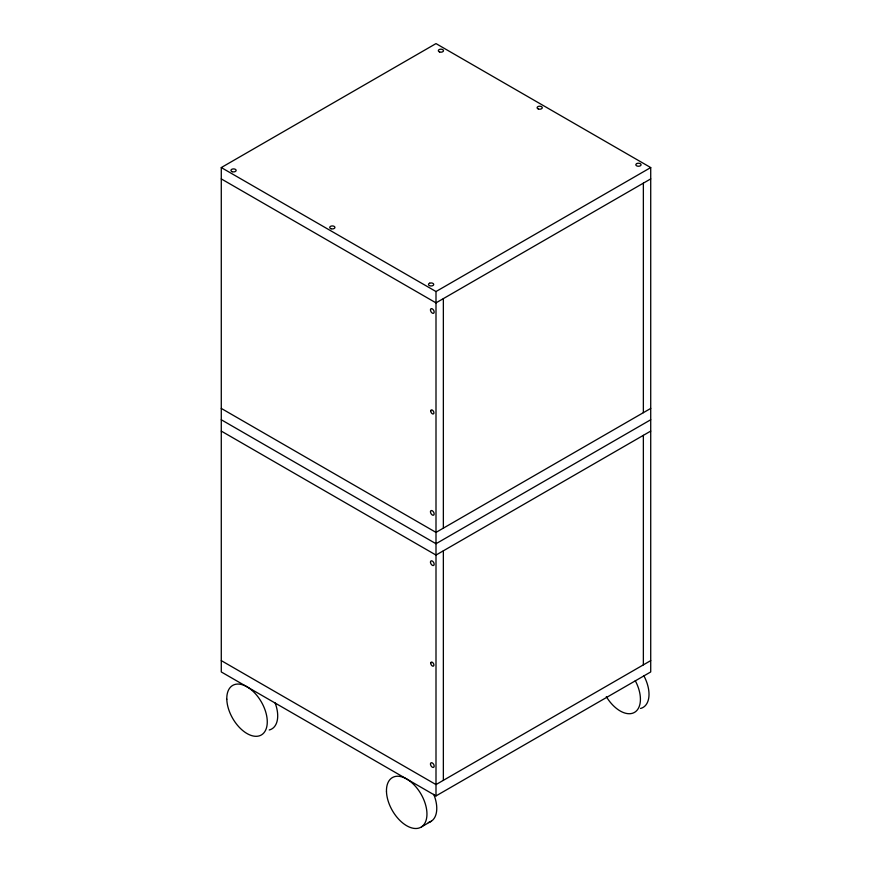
<?xml version="1.0" encoding="UTF-8"?>
<svg xmlns="http://www.w3.org/2000/svg" width="872" height="872" viewBox="0 0 872 872"><rect width="100%" height="100%" fill="white"/><g stroke="black" fill="none" stroke-linecap="round" stroke-linejoin="round"><path stroke-width="1.31" d="M221.281 167.566L436 43.6L650.719 167.566L650.719 671.952L436 795.918L221.281 671.952L221.281 167.566L436 291.531L650.719 167.566M650.719 178.902L436 302.867L221.281 178.902M650.719 408.423L436 532.389L221.281 408.423M650.719 419.759L436 543.725L221.281 419.759M650.719 431.095L436 555.061L221.281 431.095M650.719 660.616L436 784.582L221.281 660.616M421.459 826.896L431.28 821.228M643.362 183.153L643.362 412.674M643.362 435.346L643.362 664.867M443.358 298.616L443.358 528.138M443.358 550.81L443.358 780.331M436 291.531L436 795.918M275.116 702.919A28.634 16.535 60 0 1 269.219 729.984M635.274 680.727A28.634 16.535 60 0 1 634.315 712.489A28.634 16.535 60 0 1 606.312 696.63M643.863 675.778A28.634 16.535 60 0 1 640.528 708.456M433.733 794.327A28.634 16.535 60 0 1 428.283 822.525M636.974 163.5L636.473 163.762A2.605 1.504 0 0 0 636.516 165.745A2.605 1.504 0 0 0 639.928 165.974L640.429 165.713A2.605 1.504 0 0 0 640.386 163.729A2.605 1.504 0 0 0 636.974 163.5M429.613 283.215L429.111 283.476A2.605 1.504 0 0 0 429.166 285.46A2.605 1.504 0 0 0 432.567 285.689L433.079 285.427A2.605 1.504 0 0 0 433.024 283.444A2.605 1.504 0 0 0 429.613 283.215M430.474 562.113A2.605 1.504 60 0 0 433.242 565.557A2.605 1.504 60 0 0 433.242 561.873A2.605 1.504 60 0 0 430.474 562.113M430.724 663.211A2.256 1.297 60 0 0 433.112 666.186A2.256 1.297 60 0 0 433.112 662.993A2.256 1.297 60 0 0 430.724 663.211M226.796 699.224A28.634 16.535 60 0 0 257.698 736.208A28.634 16.535 60 0 0 256.608 695.115A28.634 16.535 60 0 0 226.796 699.224M331.022 228.737A2.605 1.504 0 0 0 334.935 227.429A2.605 1.504 0 0 0 331.022 226.131A2.605 1.504 0 0 0 331.022 228.737M439.608 51.982A2.605 1.504 0 0 0 443.51 50.685A2.605 1.504 0 0 0 439.608 49.388A2.605 1.504 0 0 0 439.608 51.982M232.246 171.708A2.605 1.504 0 0 0 236.149 170.4A2.605 1.504 0 0 0 232.246 169.103A2.605 1.504 0 0 0 232.246 171.708M538.384 109.011A2.605 1.504 0 0 0 542.286 107.714A2.605 1.504 0 0 0 538.384 106.417A2.605 1.504 0 0 0 538.384 109.011M430.474 764.014A2.605 1.504 60 0 0 433.242 767.447A2.605 1.504 60 0 0 433.242 763.763A2.605 1.504 60 0 0 430.474 764.014M386.47 791.416A28.634 16.535 60 0 0 417.372 828.4A28.634 16.535 60 0 0 416.282 787.296A28.634 16.535 60 0 0 386.47 791.416M430.474 309.931A2.605 1.504 60 0 0 433.242 313.364A2.605 1.504 60 0 0 433.242 309.68A2.605 1.504 60 0 0 430.474 309.931M430.724 411.017A2.256 1.297 60 0 0 433.112 413.993A2.256 1.297 60 0 0 433.112 410.799A2.256 1.297 60 0 0 430.724 411.017M430.474 511.82A2.605 1.504 60 0 0 433.242 515.254A2.605 1.504 60 0 0 433.242 511.581A2.605 1.504 60 0 0 430.474 511.82"/></g></svg>
